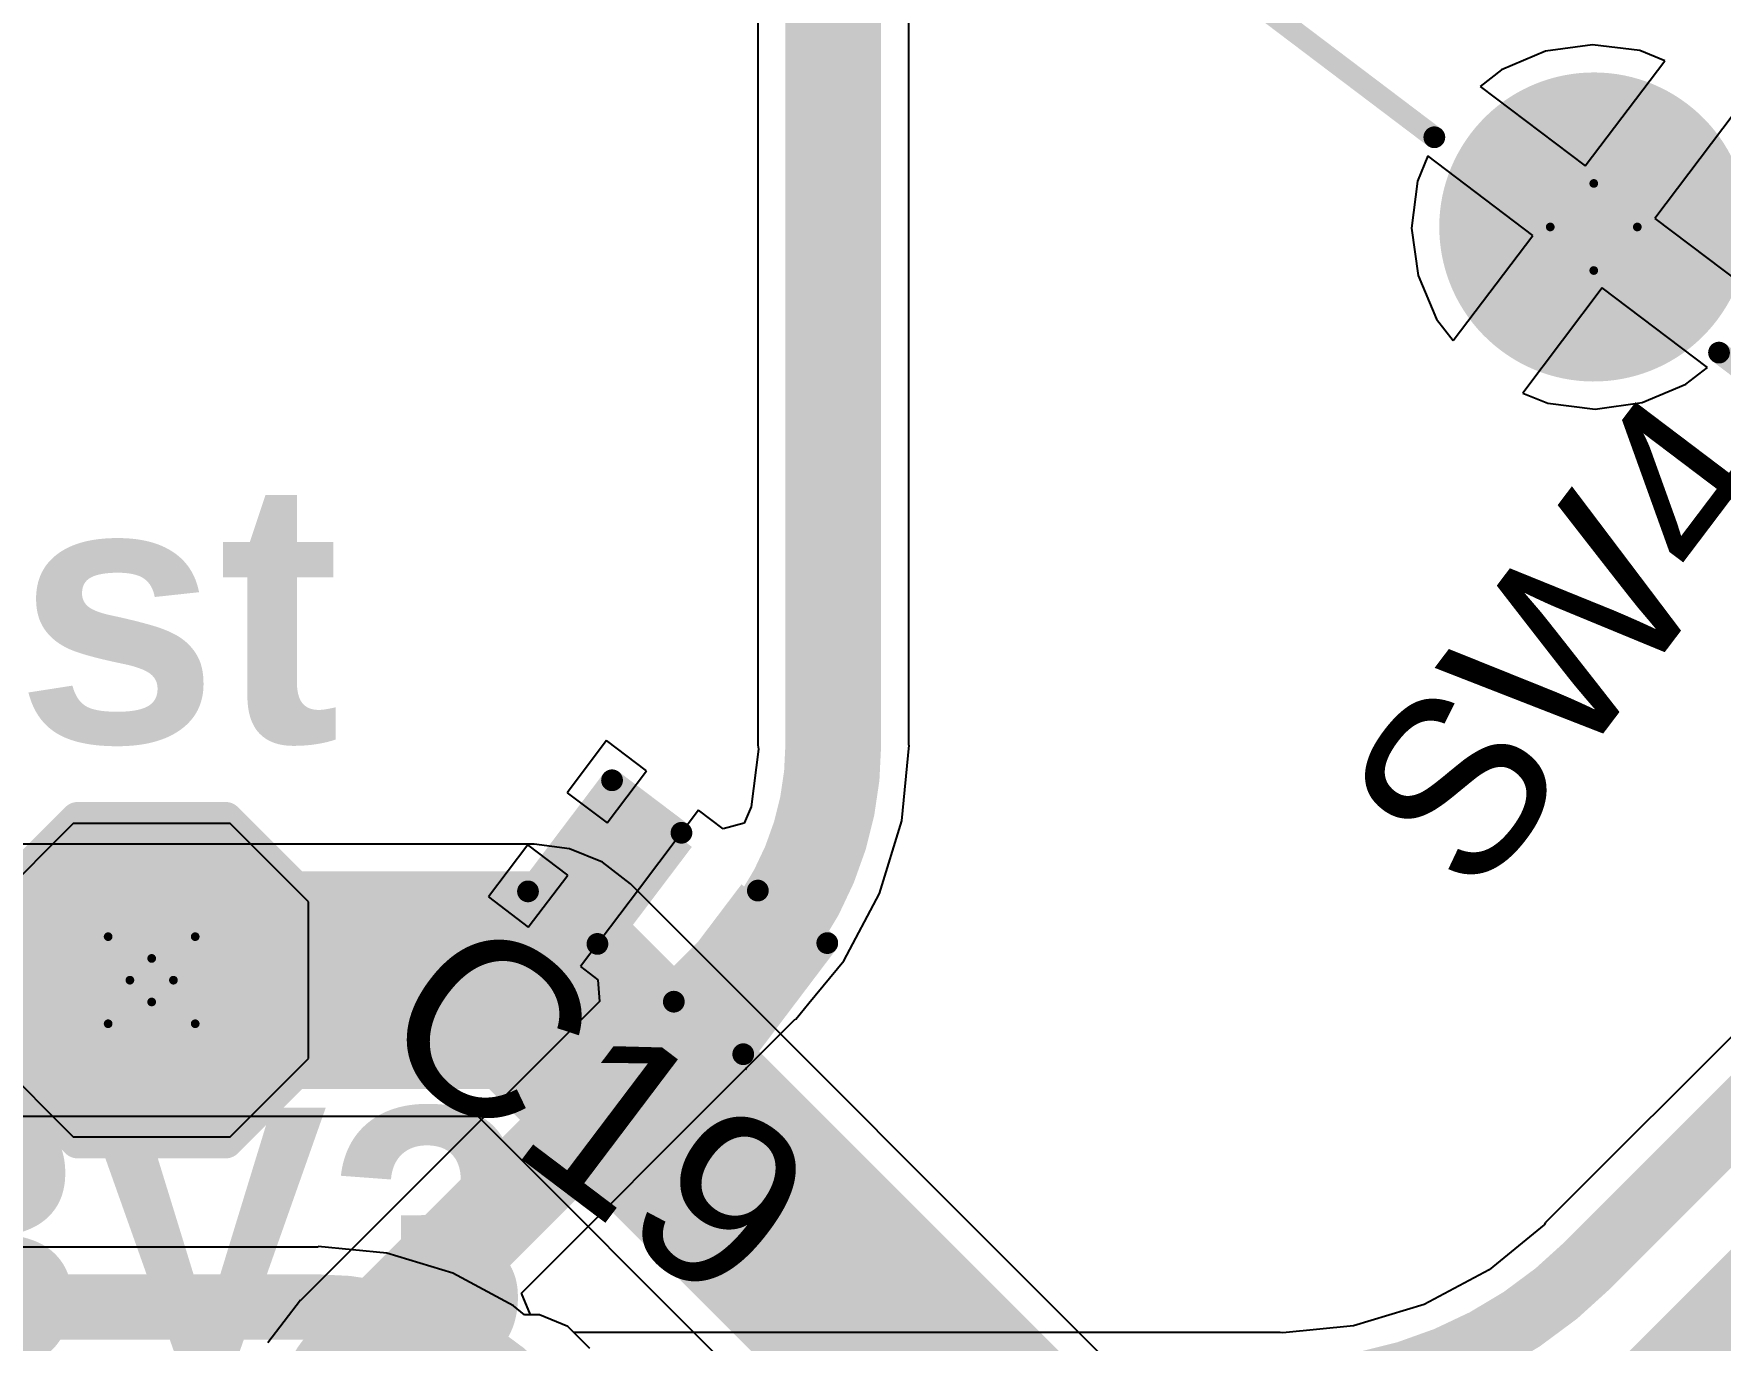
# Model space of a CAD drawing. Header units: inches. Extents: x -5 to 426, y -53 to 116.
# Drawn here: x 38.13 to 47.97, y -3.75 to 3.87 of the extents above; entities that cross this region are included whole.
import ezdxf

# ---------------------------------------------------------------- set-up
doc = ezdxf.new("R2010")
doc.units = ezdxf.units.IN
for name, color, linetype in [('Board Outline', 216, 'Continuous'), ('Bottom Layer', 5, 'Continuous'), ('Bottom Solder', 6, 'Continuous'), ('Drill Drawing', 1, 'Continuous'), ('Multi-Layer', 9, 'Continuous'), ('Pad Holes', 156, 'Continuous'), ('Top Layer', 1, 'Continuous'), ('Top Overlay', 2, 'Continuous'), ('Top Paste', 8, 'Continuous'), ('Top Solder', 216, 'Continuous'), ('Via Holes', 16, 'Continuous')]:
    doc.layers.add(name, color=color, linetype=linetype)
doc.styles.add('Arial', font='', dxfattribs={"height": 0.2})
doc.styles.add('Arial_Bold', font='', dxfattribs={"height": 0.2})
doc.styles.get('Arial').set_extended_font_data('Arial')
doc.styles.get('Arial_Bold').set_extended_font_data('Arial', bold=True)

# ---------------------------------------------------------------- blocks, each defined once
blk = doc.blocks.new('TS_1087E_B3D2_17')
at = {"layer": 'Bottom Layer'}
h = blk.add_hatch(color=5, dxfattribs=at)
edge = h.paths.add_edge_path()
edge.add_arc((-1.05, 3.2), 0.9, 0, 360)
h = blk.add_hatch(color=5, dxfattribs=at)
edge = h.paths.add_edge_path()
edge.add_arc((1.05, 2.15), 0.8, 0, 360)
h = blk.add_hatch(color=5, dxfattribs=at)
edge = h.paths.add_edge_path()
edge.add_arc((1.05, -2.15), 0.8, 0, 360)
h = blk.add_hatch(color=5, dxfattribs=at)
edge = h.paths.add_edge_path()
edge.add_arc((-1.05, -3.2), 0.9, 0, 360)
at = {"layer": 'Bottom Solder'}
h = blk.add_hatch(color=6, dxfattribs=at)
edge = h.paths.add_edge_path()
edge.add_arc((-1.05, 3.2), 1.0016, 0, 360)
h = blk.add_hatch(color=6, dxfattribs=at)
edge = h.paths.add_edge_path()
edge.add_arc((1.05, 2.15), 0.9016, 0, 360)
h = blk.add_hatch(color=6, dxfattribs=at)
edge = h.paths.add_edge_path()
edge.add_arc((1.05, -2.15), 0.9016, 0, 360)
h = blk.add_hatch(color=6, dxfattribs=at)
edge = h.paths.add_edge_path()
edge.add_arc((-1.05, -3.2), 1.0016, 0, 360)
at = {"layer": 'Multi-Layer'}
h = blk.add_hatch(color=9, dxfattribs=at)
edge = h.paths.add_edge_path()
edge.add_arc((-1.05, 3.2), 0.9, 0, 360)
h = blk.add_hatch(color=9, dxfattribs=at)
edge = h.paths.add_edge_path()
edge.add_arc((1.05, 2.15), 0.8, 0, 360)
h = blk.add_hatch(color=9, dxfattribs=at)
edge = h.paths.add_edge_path()
edge.add_arc((1.05, -2.15), 0.8, 0, 360)
h = blk.add_hatch(color=9, dxfattribs=at)
edge = h.paths.add_edge_path()
edge.add_arc((-1.05, -3.2), 0.9, 0, 360)
at = {"layer": 'Pad Holes'}
h = blk.add_hatch(color=7, dxfattribs=at)
edge = h.paths.add_edge_path()
edge.add_arc((-1.05, 3.2), 0.5, 0, 360)
h = blk.add_hatch(color=7, dxfattribs=at)
edge = h.paths.add_edge_path()
edge.add_arc((1.05, 2.15), 0.45, 0, 360)
h = blk.add_hatch(color=7, dxfattribs=at)
edge = h.paths.add_edge_path()
edge.add_arc((1.05, -2.15), 0.45, 0, 360)
h = blk.add_hatch(color=7, dxfattribs=at)
edge = h.paths.add_edge_path()
edge.add_arc((-1.05, -3.2), 0.5, 0, 360)
at = {"layer": 'Top Layer'}
h = blk.add_hatch(color=1, dxfattribs=at)
edge = h.paths.add_edge_path()
edge.add_arc((-1.05, 3.2), 0.9, 0, 360)
h = blk.add_hatch(color=1, dxfattribs=at)
edge = h.paths.add_edge_path()
edge.add_arc((1.05, 2.15), 0.8, 0, 360)
h = blk.add_hatch(color=1, dxfattribs=at)
edge = h.paths.add_edge_path()
edge.add_arc((1.05, -2.15), 0.8, 0, 360)
h = blk.add_hatch(color=1, dxfattribs=at)
edge = h.paths.add_edge_path()
edge.add_arc((-1.05, -3.2), 0.9, 0, 360)
at = {"layer": 'Top Solder'}
h = blk.add_hatch(color=216, dxfattribs=at)
edge = h.paths.add_edge_path()
edge.add_arc((-1.05, 3.2), 1.0016, 0, 360)
h = blk.add_hatch(color=216, dxfattribs=at)
edge = h.paths.add_edge_path()
edge.add_arc((1.05, 2.15), 0.9016, 0, 360)
h = blk.add_hatch(color=216, dxfattribs=at)
edge = h.paths.add_edge_path()
edge.add_arc((1.05, -2.15), 0.9016, 0, 360)
h = blk.add_hatch(color=216, dxfattribs=at)
edge = h.paths.add_edge_path()
edge.add_arc((-1.05, -3.2), 1.0016, 0, 360)
at = {"layer": 'Top Overlay'}
for points in [[(1.1938, 3.937, 0.127, 0.127, 0), (0.2032, 3.937, 0.127, 0.127, 0)], [(1.1938, 3.175, 0.127, 0.127, 0), (1.1938, 3.937, 0.127, 0.127, 0)], [(-1.5748, -1.8542, 0.127, 0.127, 0), (-1.5748, 1.9304, 0.127, 0.127, 0)], [(-2.0066, -1.0922, 0.127, 0.127, 0), (-2.0066, 1.1684, 0.127, 0.127, 0)], [(-1.5794, 1.1684, 0.127, 0.127, 0), (-2.0066, 1.1684, 0.127, 0.127, 0)], [(-1.5748, 1.1638, 0.127, 0.127, 0), (-1.5794, 1.1684, 0.127, 0.127, 0)], [(1.1938, -0.9906, 0.127, 0.127, 0), (1.1938, 1.0922, 0.127, 0.127, 0)], [(-1.5794, -1.0922, 0.127, 0.127, 0), (-2.0066, -1.0922, 0.127, 0.127, 0)], [(1.1938, -3.937, 0.127, 0.127, 0), (1.1938, -3.175, 0.127, 0.127, 0)], [(1.1938, -3.937, 0.127, 0.127, 0), (0.2032, -3.937, 0.127, 0.127, 0)]]:
    blk.add_lwpolyline(points, format="xyseb", dxfattribs=at)
for points in [[(0.1714, 3.937, 0.0635, 0.0635, 1), (0.2349, 3.937, 0.0635, 0.0635, 1)], [(1.1621, 3.937, 0.0635, 0.0635, 1), (1.2255, 3.937, 0.0635, 0.0635, 1)], [(1.1621, 3.937, 0.0635, 0.0635, 1), (1.2255, 3.937, 0.0635, 0.0635, 1)], [(1.1621, 3.175, 0.0635, 0.0635, 1), (1.2255, 3.175, 0.0635, 0.0635, 1)], [(-1.6065, 1.9304, 0.0635, 0.0635, 1), (-1.5431, 1.9304, 0.0635, 0.0635, 1)], [(-2.0383, 1.1684, 0.0635, 0.0635, 1), (-1.9748, 1.1684, 0.0635, 0.0635, 1)], [(-2.0383, 1.1684, 0.0635, 0.0635, 1), (-1.9748, 1.1684, 0.0635, 0.0635, 1)], [(-1.6111, 1.1684, 0.0635, 0.0635, 1), (-1.5476, 1.1684, 0.0635, 0.0635, 1)], [(-1.6111, 1.1684, 0.0635, 0.0635, 1), (-1.5476, 1.1684, 0.0635, 0.0635, 1)], [(-1.6065, 1.1638, 0.0635, 0.0635, 1), (-1.5431, 1.1638, 0.0635, 0.0635, 1)], [(1.1621, 1.0922, 0.0635, 0.0635, 1), (1.2255, 1.0922, 0.0635, 0.0635, 1)], [(1.162, -0.9906, 0.0635, 0.0635, 1), (1.2255, -0.9906, 0.0635, 0.0635, 1)], [(-2.0383, -1.0922, 0.0635, 0.0635, 1), (-1.9748, -1.0922, 0.0635, 0.0635, 1)], [(-2.0383, -1.0922, 0.0635, 0.0635, 1), (-1.9748, -1.0922, 0.0635, 0.0635, 1)], [(-1.6111, -1.0922, 0.0635, 0.0635, 1), (-1.5476, -1.0922, 0.0635, 0.0635, 1)], [(-1.6065, -1.8542, 0.0635, 0.0635, 1), (-1.5431, -1.8542, 0.0635, 0.0635, 1)], [(1.1621, -3.175, 0.0635, 0.0635, 1), (1.2255, -3.175, 0.0635, 0.0635, 1)], [(0.1714, -3.937, 0.0635, 0.0635, 1), (0.2349, -3.937, 0.0635, 0.0635, 1)], [(1.1621, -3.937, 0.0635, 0.0635, 1), (1.2255, -3.937, 0.0635, 0.0635, 1)], [(1.1621, -3.937, 0.0635, 0.0635, 1), (1.2255, -3.937, 0.0635, 0.0635, 1)]]:
    blk.add_lwpolyline(points, format="xyseb", close=True, dxfattribs=at)
blk = doc.blocks.new('T__________57')
at = {"layer": 'Top Layer'}
blk.add_hatch(color=1, dxfattribs=at).paths.add_polyline_path([(0.381, 0.762), (-0.381, 0.762), (-0.762, 0.381), (-0.762, -0.381), (-0.381, -0.762), (0.381, -0.762), (0.762, -0.381), (0.762, 0.381)])
at = {"layer": 'Top Paste'}
blk.add_hatch(color=8, dxfattribs=at).paths.add_polyline_path([(0.381, 0.762), (-0.381, 0.762), (-0.762, 0.381), (-0.762, -0.381), (-0.381, -0.762), (0.381, -0.762), (0.762, -0.381), (0.762, 0.381)])
at = {"layer": 'Top Solder'}
blk.add_hatch(color=216, dxfattribs=at).paths.add_polyline_path([(0.4318, 0.8636), (-0.4318, 0.8636), (-0.8636, 0.4318), (-0.8636, -0.4318), (-0.4318, -0.8636), (0.4318, -0.8636), (0.8636, -0.4318), (0.8636, 0.4318)])
at = {"layer": 'Top Overlay'}
for points in [[(-0.9398, 0.4318, 0.2, 0.2, 0), (-0.4318, 0.9398, 0.2, 0.2, 0)], [(0.4318, 0.9398, 0.2, 0.2, 0), (-0.4318, 0.9398, 0.2, 0.2, 0)], [(0.4318, 0.9398, 0.2, 0.2, 0), (-0.4318, 0.9398, 0.2, 0.2, 0)], [(0.9398, 0.4318, 0.2, 0.2, 0), (0.4318, 0.9398, 0.2, 0.2, 0)], [(-0.9398, -0.4318, 0.2, 0.2, 0), (-0.9398, 0.4318, 0.2, 0.2, 0)], [(0.9398, -0.4318, 0.2, 0.2, 0), (0.9398, 0.4318, 0.2, 0.2, 0)], [(-0.4318, -0.9398, 0.2, 0.2, 0), (-0.9398, -0.4318, 0.2, 0.2, 0)], [(0.4318, -0.9398, 0.2, 0.2, 0), (0.9398, -0.4318, 0.2, 0.2, 0)], [(0.4318, -0.9398, 0.2, 0.2, 0), (-0.4318, -0.9398, 0.2, 0.2, 0)], [(0.4318, -0.9398, 0.2, 0.2, 0), (-0.4318, -0.9398, 0.2, 0.2, 0)]]:
    blk.add_lwpolyline(points, format="xyseb", dxfattribs=at)
for points in [[(-0.4818, 0.9398, 0.1, 0.1, 1), (-0.3818, 0.9398, 0.1, 0.1, 1)], [(-0.4818, 0.9398, 0.1, 0.1, 1), (-0.3818, 0.9398, 0.1, 0.1, 1)], [(-0.4818, 0.9398, 0.1, 0.1, 1), (-0.3818, 0.9398, 0.1, 0.1, 1)], [(0.3818, 0.9398, 0.1, 0.1, 1), (0.4818, 0.9398, 0.1, 0.1, 1)], [(0.3818, 0.9398, 0.1, 0.1, 1), (0.4818, 0.9398, 0.1, 0.1, 1)], [(0.3818, 0.9398, 0.1, 0.1, 1), (0.4818, 0.9398, 0.1, 0.1, 1)], [(-0.9898, 0.4318, 0.1, 0.1, 1), (-0.8898, 0.4318, 0.1, 0.1, 1)], [(-0.9898, 0.4318, 0.1, 0.1, 1), (-0.8898, 0.4318, 0.1, 0.1, 1)], [(0.8898, 0.4318, 0.1, 0.1, 1), (0.9898, 0.4318, 0.1, 0.1, 1)], [(0.8898, 0.4318, 0.1, 0.1, 1), (0.9898, 0.4318, 0.1, 0.1, 1)], [(-0.9898, -0.4318, 0.1, 0.1, 1), (-0.8898, -0.4318, 0.1, 0.1, 1)], [(-0.9898, -0.4318, 0.1, 0.1, 1), (-0.8898, -0.4318, 0.1, 0.1, 1)], [(0.8898, -0.4318, 0.1, 0.1, 1), (0.9898, -0.4318, 0.1, 0.1, 1)], [(0.8898, -0.4318, 0.1, 0.1, 1), (0.9898, -0.4318, 0.1, 0.1, 1)], [(-0.4818, -0.9398, 0.1, 0.1, 1), (-0.3818, -0.9398, 0.1, 0.1, 1)], [(-0.4818, -0.9398, 0.1, 0.1, 1), (-0.3818, -0.9398, 0.1, 0.1, 1)], [(-0.4818, -0.9398, 0.1, 0.1, 1), (-0.3818, -0.9398, 0.1, 0.1, 1)], [(0.3818, -0.9398, 0.1, 0.1, 1), (0.4818, -0.9398, 0.1, 0.1, 1)], [(0.3818, -0.9398, 0.1, 0.1, 1), (0.4818, -0.9398, 0.1, 0.1, 1)], [(0.3818, -0.9398, 0.1, 0.1, 1), (0.4818, -0.9398, 0.1, 0.1, 1)]]:
    blk.add_lwpolyline(points, format="xyseb", close=True, dxfattribs=at)
blk = doc.blocks.new('C___0402_102')
at = {"layer": 'Top Layer'}
for points in [[(-0.6985, -0.3175), (-0.6985, 0.3175), (-0.2413, 0.3175), (-0.2413, -0.3175)], [(0.2413, -0.3175), (0.2413, 0.3175), (0.6985, 0.3175), (0.6985, -0.3175)]]:
    blk.add_hatch(color=1, dxfattribs=at).paths.add_polyline_path(points)
at = {"layer": 'Top Paste'}
for points in [[(-0.6985, -0.3175), (-0.6985, 0.3175), (-0.2413, 0.3175), (-0.2413, -0.3175)], [(0.2413, -0.3175), (0.2413, 0.3175), (0.6985, 0.3175), (0.6985, -0.3175)]]:
    blk.add_hatch(color=8, dxfattribs=at).paths.add_polyline_path(points)
at = {"layer": 'Top Solder'}
for points in [[(-0.7585, -0.3775), (-0.7585, 0.3775), (-0.1813, 0.3775), (-0.1813, -0.3775)], [(0.1813, -0.3775), (0.1813, 0.3775), (0.7585, 0.3775), (0.7585, -0.3775)]]:
    blk.add_hatch(color=216, dxfattribs=at).paths.add_polyline_path(points)
at = {"layer": 'Top Overlay'}
for points in [[(-0.7874, 0.4064, 0.127, 0.127, 0), (-0.7874, -0.4064, 0.127, 0.127, 0)], [(-0.2794, 0.4064, 0.127, 0.127, 0), (-0.7874, 0.4064, 0.127, 0.127, 0)], [(0.7874, 0.4064, 0.127, 0.127, 0), (0.2794, 0.4064, 0.127, 0.127, 0)], [(0.7874, 0.4064, 0.127, 0.127, 0), (0.7874, -0.4064, 0.127, 0.127, 0)], [(-0.2794, -0.4064, 0.127, 0.127, 0), (-0.7874, -0.4064, 0.127, 0.127, 0)], [(0.7874, -0.4064, 0.127, 0.127, 0), (0.2794, -0.4064, 0.127, 0.127, 0)]]:
    blk.add_lwpolyline(points, format="xyseb", dxfattribs=at)
for points in [[(-0.8191, 0.4064, 0.0635, 0.0635, 1), (-0.7556, 0.4064, 0.0635, 0.0635, 1)], [(-0.8191, 0.4064, 0.0635, 0.0635, 1), (-0.7556, 0.4064, 0.0635, 0.0635, 1)], [(-0.3111, 0.4064, 0.0635, 0.0635, 1), (-0.2477, 0.4064, 0.0635, 0.0635, 1)], [(0.2477, 0.4064, 0.0635, 0.0635, 1), (0.3111, 0.4064, 0.0635, 0.0635, 1)], [(0.7557, 0.4064, 0.0635, 0.0635, 1), (0.8192, 0.4064, 0.0635, 0.0635, 1)], [(0.7557, 0.4064, 0.0635, 0.0635, 1), (0.8192, 0.4064, 0.0635, 0.0635, 1)], [(-0.8192, -0.4064, 0.0635, 0.0635, 1), (-0.7557, -0.4064, 0.0635, 0.0635, 1)], [(-0.8192, -0.4064, 0.0635, 0.0635, 1), (-0.7557, -0.4064, 0.0635, 0.0635, 1)], [(-0.3111, -0.4064, 0.0635, 0.0635, 1), (-0.2477, -0.4064, 0.0635, 0.0635, 1)], [(0.2477, -0.4064, 0.0635, 0.0635, 1), (0.3111, -0.4064, 0.0635, 0.0635, 1)], [(0.7556, -0.4064, 0.0635, 0.0635, 1), (0.8191, -0.4064, 0.0635, 0.0635, 1)], [(0.7556, -0.4064, 0.0635, 0.0635, 1), (0.8191, -0.4064, 0.0635, 0.0635, 1)]]:
    blk.add_lwpolyline(points, format="xyseb", close=True, dxfattribs=at)

msp = doc.modelspace()

# ---------------------------------------------------------------- hatches: boundary and pattern name
at = {"layer": 'Bottom Layer'}
h = msp.add_hatch(color=5, dxfattribs=at)
edge = h.paths.add_edge_path()
edge.add_arc((38.8183, -1.6522), 0.3, 0, 360)
at = {"layer": 'Top Layer'}
h = msp.add_hatch(color=1, dxfattribs=at)
edge = h.paths.add_edge_path()
edge.add_arc((38.8183, -1.6522), 0.3, 0, 360)
at = {"layer": 'Via Holes'}
h = msp.add_hatch(color=7, dxfattribs=at)
edge = h.paths.add_edge_path()
edge.add_arc((38.8183, -1.6522), 0.15, 0, 360)

# ---------------------------------------------------------------- linework, layer by layer
at = {"layer": 'Board Outline'}
msp.add_lwpolyline([(49.7725, 6.3481, 0.254, 0.254, -1.144567), (-0.2979, -38.4414, 0.254, 0.254, 0)], format="xyseb", dxfattribs=at)
at = {"layer": 'Bottom Layer'}
for p, q in [((46.9509, 3.7674), (46.6953, 3.6594)), ((47.2258, 3.8055), (46.9509, 3.7674)), ((47.5012, 3.7712), (47.2258, 3.8055)), ((47.6478, 3.7117), (47.5012, 3.7712)), ((46.6953, 3.6594), (46.5704, 3.5622)), ((47.1839, 3.0982), (47.6478, 3.7117)), ((46.5704, 3.5622), (47.1839, 3.0982)), ((48.053, 3.4052), (47.589, 2.7918)), ((46.264, 3.157), (46.2045, 3.0104)), ((46.8774, 2.6931), (46.264, 3.157)), ((46.2045, 3.0104), (46.1702, 2.735)), ((47.589, 2.7918), (48.2025, 2.3279)), ((46.1702, 2.735), (46.2083, 2.4601)), ((46.4135, 2.0796), (46.8774, 2.6931)), ((46.2083, 2.4601), (46.3163, 2.2045)), ((47.2826, 2.3866), (46.8187, 1.7732)), ((47.8961, 1.9227), (47.2826, 2.3866)), ((46.3163, 2.2045), (46.4135, 2.0796)), ((47.7712, 1.8255), (47.8961, 1.9227)), ((46.8187, 1.7732), (46.9653, 1.7137)), ((47.5155, 1.7175), (47.7712, 1.8255)), ((46.9653, 1.7137), (47.2407, 1.6794)), ((47.2407, 1.6794), (47.5155, 1.7175)), ((41.051, -0.858), (27.9325, -0.858)), ((41.2565, -0.8851), (41.051, -0.858)), ((41.051, -0.858), (41.051, -0.858)), ((41.4481, -0.9644), (41.2565, -0.8851)), ((41.6126, -1.0906), (41.4481, -0.9644)), ((47.5125, -6.9906), (41.6126, -1.0906)), ((30.6019, -2.4464), (40.722, -2.4464)), ((40.722, -2.4464), (46.1568, -7.8811)), ((39.7896, -3.2093), (30.5633, -3.2093)), ((40.1899, -3.2456), (39.7896, -3.2061)), ((39.7896, -3.2061), (39.7896, -3.2093)), ((40.5749, -3.3624), (40.1899, -3.2456)), ((40.9297, -3.552), (40.5749, -3.3624)), ((40.9934, -3.6043), (40.9297, -3.552)), ((41.0812, -3.6043), (40.9934, -3.6043)), ((41.2475, -3.6731), (41.0812, -3.6043)), ((41.3747, -3.8004), (41.2475, -3.6731))]:
    msp.add_line(p, q, dxfattribs=at)
for points in [[(27.9325, -1.6522, 1.27, 1.27, 0), (38.8183, -1.6522, 1.27, 1.27, 0)], [(38.8183, -1.6522, 1.27, 1.27, 0), (41.051, -1.6522, 1.27, 1.27, 0)], [(41.051, -1.6522, 1.27, 1.27, 0), (46.9509, -7.5521, 1.27, 1.27, 0)], [(29.9697, -3.5589, 0.381, 0.381, 0), (39.7896, -3.5589, 0.381, 0.381, 0)], [(39.7896, -3.5589, 0.381, 0.381, -0.198912), (40.9912, -4.0567, 0.381, 0.381, 0)]]:
    msp.add_lwpolyline(points, format="xyseb", dxfattribs=at)
for points in [[(38.5008, -1.6522, 0.635, 0.635, 1), (39.1358, -1.6522, 0.635, 0.635, 1)], [(38.5008, -1.6522, 0.635, 0.635, 1), (39.1358, -1.6522, 0.635, 0.635, 1)], [(40.7335, -1.6522, 0.635, 0.635, 1), (41.3685, -1.6522, 0.635, 0.635, 1)], [(40.7335, -1.6522, 0.635, 0.635, 1), (41.3685, -1.6522, 0.635, 0.635, 1)], [(39.6943, -3.5589, 0.1905, 0.1905, 1), (39.8848, -3.5589, 0.1905, 0.1905, 1)], [(39.6943, -3.5589, 0.1905, 0.1905, 1), (39.8848, -3.5589, 0.1905, 0.1905, 1)]]:
    msp.add_lwpolyline(points, format="xyseb", close=True, dxfattribs=at)
at = {"layer": 'Drill Drawing'}
for points in [[(46.9792, 2.7424, 0.0508, 0.0508, 0), (47.2332, 2.9964, 0.0508, 0.0508, 0)], [(47.2332, 2.9964, 0.0508, 0.0508, 0), (47.4872, 2.7424, 0.0508, 0.0508, 0)], [(46.9792, 2.7424, 0.0508, 0.0508, 0), (47.2332, 2.4884, 0.0508, 0.0508, 0)], [(47.2332, 2.4884, 0.0508, 0.0508, 0), (47.4872, 2.7424, 0.0508, 0.0508, 0)], [(38.5643, -1.3982, 0.0508, 0.0508, 0), (38.8183, -1.5252, 0.0508, 0.0508, 0)], [(38.5643, -1.3982, 0.0508, 0.0508, 0), (38.6913, -1.6522, 0.0508, 0.0508, 0)], [(38.8183, -1.5252, 0.0508, 0.0508, 0), (39.0723, -1.3982, 0.0508, 0.0508, 0)], [(38.9453, -1.6522, 0.0508, 0.0508, 0), (39.0723, -1.3982, 0.0508, 0.0508, 0)], [(38.5643, -1.9062, 0.0508, 0.0508, 0), (38.6913, -1.6522, 0.0508, 0.0508, 0)], [(38.9453, -1.6522, 0.0508, 0.0508, 0), (39.0723, -1.9062, 0.0508, 0.0508, 0)], [(38.5643, -1.9062, 0.0508, 0.0508, 0), (38.8183, -1.7792, 0.0508, 0.0508, 0)], [(38.8183, -1.7792, 0.0508, 0.0508, 0), (39.0723, -1.9062, 0.0508, 0.0508, 0)]]:
    msp.add_lwpolyline(points, format="xyseb", dxfattribs=at)
for points in [[(47.2205, 2.9964, 0.0254, 0.0254, 1), (47.2459, 2.9964, 0.0254, 0.0254, 1)], [(47.2205, 2.9964, 0.0254, 0.0254, 1), (47.2459, 2.9964, 0.0254, 0.0254, 1)], [(46.9665, 2.7424, 0.0254, 0.0254, 1), (46.9919, 2.7424, 0.0254, 0.0254, 1)], [(46.9665, 2.7424, 0.0254, 0.0254, 1), (46.9919, 2.7424, 0.0254, 0.0254, 1)], [(47.4745, 2.7424, 0.0254, 0.0254, 1), (47.4999, 2.7424, 0.0254, 0.0254, 1)], [(47.4745, 2.7424, 0.0254, 0.0254, 1), (47.4999, 2.7424, 0.0254, 0.0254, 1)], [(47.2205, 2.4884, 0.0254, 0.0254, 1), (47.2459, 2.4884, 0.0254, 0.0254, 1)], [(47.2205, 2.4884, 0.0254, 0.0254, 1), (47.2459, 2.4884, 0.0254, 0.0254, 1)], [(38.5516, -1.3982, 0.0254, 0.0254, 1), (38.577, -1.3982, 0.0254, 0.0254, 1)], [(38.5516, -1.3982, 0.0254, 0.0254, 1), (38.577, -1.3982, 0.0254, 0.0254, 1)], [(39.0596, -1.3982, 0.0254, 0.0254, 1), (39.085, -1.3982, 0.0254, 0.0254, 1)], [(39.0596, -1.3982, 0.0254, 0.0254, 1), (39.085, -1.3982, 0.0254, 0.0254, 1)], [(38.8056, -1.5252, 0.0254, 0.0254, 1), (38.831, -1.5252, 0.0254, 0.0254, 1)], [(38.8056, -1.5252, 0.0254, 0.0254, 1), (38.831, -1.5252, 0.0254, 0.0254, 1)], [(38.6786, -1.6522, 0.0254, 0.0254, 1), (38.704, -1.6522, 0.0254, 0.0254, 1)], [(38.6786, -1.6522, 0.0254, 0.0254, 1), (38.704, -1.6522, 0.0254, 0.0254, 1)], [(38.9326, -1.6522, 0.0254, 0.0254, 1), (38.958, -1.6522, 0.0254, 0.0254, 1)], [(38.9326, -1.6522, 0.0254, 0.0254, 1), (38.958, -1.6522, 0.0254, 0.0254, 1)], [(38.8056, -1.7792, 0.0254, 0.0254, 1), (38.831, -1.7792, 0.0254, 0.0254, 1)], [(38.8056, -1.7792, 0.0254, 0.0254, 1), (38.831, -1.7792, 0.0254, 0.0254, 1)], [(38.5516, -1.9062, 0.0254, 0.0254, 1), (38.577, -1.9062, 0.0254, 0.0254, 1)], [(38.5516, -1.9062, 0.0254, 0.0254, 1), (38.577, -1.9062, 0.0254, 0.0254, 1)], [(39.0596, -1.9062, 0.0254, 0.0254, 1), (39.085, -1.9062, 0.0254, 0.0254, 1)], [(39.0596, -1.9062, 0.0254, 0.0254, 1), (39.085, -1.9062, 0.0254, 0.0254, 1)]]:
    msp.add_lwpolyline(points, format="xyseb", close=True, dxfattribs=at)
at = {"layer": 'Top Layer'}
for p, q in [((42.3552, 4.1757), (42.3552, -0.2808)), ((43.2357, -0.2808), (43.2357, 4.1757)), ((46.9509, 3.7674), (46.6953, 3.6594)), ((47.2258, 3.8055), (46.9509, 3.7674)), ((47.5012, 3.7712), (47.2258, 3.8055)), ((47.6478, 3.7117), (47.5012, 3.7712)), ((46.6953, 3.6594), (46.5704, 3.5622)), ((47.1839, 3.0982), (47.6478, 3.7117)), ((46.5704, 3.5622), (47.1839, 3.0982)), ((48.053, 3.4052), (47.589, 2.7918)), ((46.264, 3.157), (46.2045, 3.0104)), ((46.8774, 2.6931), (46.264, 3.157)), ((46.2045, 3.0104), (46.1702, 2.735)), ((47.589, 2.7918), (48.2025, 2.3279)), ((46.1702, 2.735), (46.2083, 2.4601)), ((46.4135, 2.0796), (46.8774, 2.6931)), ((46.2083, 2.4601), (46.3163, 2.2045)), ((47.2826, 2.3866), (46.8187, 1.7732)), ((47.8961, 1.9227), (47.2826, 2.3866)), ((46.3163, 2.2045), (46.4135, 2.0796)), ((47.7712, 1.8255), (47.8961, 1.9227)), ((46.8187, 1.7732), (46.9653, 1.7137)), ((47.5155, 1.7175), (47.7712, 1.8255)), ((46.9653, 1.7137), (47.2407, 1.6794)), ((47.2407, 1.6794), (47.5155, 1.7175)), ((41.4724, -0.2546), (41.2426, -0.5585)), ((41.7054, -0.4308), (41.4724, -0.2546)), ((42.3552, -0.2808), (42.3598, -0.3039)), ((43.1947, -0.7224), (43.2382, -0.2808)), ((43.2382, -0.2808), (43.2357, -0.2808)), ((42.3598, -0.3039), (42.3155, -0.6401)), ((41.4755, -0.7347), (41.7054, -0.4308)), ((41.2426, -0.5585), (41.4755, -0.7347)), ((42.0092, -0.6606), (41.6645, -1.1164)), ((42.1532, -0.7695), (42.0092, -0.6606)), ((42.3155, -0.6401), (42.2758, -0.7362)), ((38.3611, -0.7378), (37.9039, -1.195)), ((39.2755, -0.7378), (38.3611, -0.7378)), ((39.7327, -1.195), (39.2755, -0.7378)), ((42.2758, -0.7362), (42.1532, -0.7695)), ((43.0659, -1.1471), (43.1947, -0.7224)), ((41.0127, -0.8623), (40.7829, -1.1662)), ((41.2457, -1.0385), (41.0127, -0.8623)), ((41.0159, -1.3424), (41.2457, -1.0385)), ((40.7829, -1.1662), (41.0159, -1.3424)), ((41.6645, -1.1164), (41.3198, -1.5722)), ((42.8567, -1.5384), (43.0659, -1.1471)), ((39.7327, -2.1094), (39.7327, -1.195)), ((48.6021, -1.4157), (46.9524, -3.0655)), ((41.3198, -1.5722), (41.4225, -1.6499)), ((42.6536, -1.7859), (42.8567, -1.5384)), ((41.4225, -1.6499), (41.4313, -1.7766)), ((41.4313, -1.7766), (39.6876, -3.5203)), ((42.5762, -1.8802), (42.6536, -1.7859)), ((42.2901, -2.1631), (42.5734, -1.8797)), ((42.5734, -1.8797), (42.5752, -1.8814)), ((42.5752, -1.8814), (42.5762, -1.8802)), ((37.9039, -2.1094), (38.3611, -2.5666)), ((39.2755, -2.5666), (39.7327, -2.1094)), ((42.2826, -2.173), (42.2901, -2.1631)), ((40.9759, -3.4773), (42.2812, -2.172)), ((42.2812, -2.172), (42.2826, -2.173)), ((38.3611, -2.5666), (39.2755, -2.5666)), ((46.9436, -3.0786), (46.623, -3.3417)), ((46.9524, -3.0655), (46.9436, -3.0786)), ((46.623, -3.3417), (46.2435, -3.5445)), ((39.6863, -3.519), (39.4953, -3.7679)), ((39.6876, -3.5203), (39.6863, -3.519)), ((41.0285, -3.6043), (40.9759, -3.4773)), ((41.0812, -3.6043), (41.0285, -3.6043)), ((41.2475, -3.6731), (41.0812, -3.6043)), ((46.2435, -3.5445), (45.8317, -3.6694)), ((41.2814, -3.707), (41.2475, -3.6731)), ((45.4035, -3.707), (41.2814, -3.707)), ((45.4189, -3.7101), (45.4035, -3.707)), ((45.8317, -3.6694), (45.4189, -3.7101))]:
    msp.add_line(p, q, dxfattribs=at)
for points in [[(42.7955, -0.2808, 0.5588, 0.5588, 0), (42.7955, 4.1757, 0.5588, 0.5588, 0)], [(42.7955, -0.2808, 0.5588, 0.5588, -0.198731), (42.263, -1.5675, 0.5588, 0.5588, 0)], [(39.9989, -3.8316, 0.5588, 0.5588, 0), (42.2621, -1.5684, 0.5588, 0.5588, 0)], [(42.263, -1.5675, 0.5588, 0.5588, -0.000175), (42.2621, -1.5684, 0.5588, 0.5588, 0)], [(47.1996, -3.3127, 0.381, 0.381, 0), (48.8493, -1.6629, 0.381, 0.381, 0)], [(47.4543, -4.5224, 1.016, 1.016, 0), (48.4883, -3.4883, 1.016, 1.016, 0)], [(47.1996, -3.3127, 0.381, 0.381, -0.198912), (45.4035, -4.0567, 0.381, 0.381, 0)], [(39.7764, -4.3688, 0.5588, 0.5588, -0.198912), (39.9989, -3.8316, 0.5588, 0.5588, 0)]]:
    msp.add_lwpolyline(points, format="xyseb", dxfattribs=at)
for points in [[(42.6558, -0.2808, 0.2794, 0.2794, 1), (42.9352, -0.2808, 0.2794, 0.2794, 1)], [(42.6558, -0.2808, 0.2794, 0.2794, 1), (42.9352, -0.2808, 0.2794, 0.2794, 1)], [(42.1224, -1.5684, 0.2794, 0.2794, 1), (42.4018, -1.5684, 0.2794, 0.2794, 1)], [(42.1224, -1.5684, 0.2794, 0.2794, 1), (42.4018, -1.5684, 0.2794, 0.2794, 1)], [(42.1233, -1.5675, 0.2794, 0.2794, 1), (42.4027, -1.5675, 0.2794, 0.2794, 1)], [(42.1233, -1.5675, 0.2794, 0.2794, 1), (42.4027, -1.5675, 0.2794, 0.2794, 1)], [(47.1043, -3.3127, 0.1905, 0.1905, 1), (47.2948, -3.3127, 0.1905, 0.1905, 1)], [(47.1043, -3.3127, 0.1905, 0.1905, 1), (47.2948, -3.3127, 0.1905, 0.1905, 1)], [(39.8592, -3.8316, 0.2794, 0.2794, 1), (40.1386, -3.8316, 0.2794, 0.2794, 1)], [(39.8592, -3.8316, 0.2794, 0.2794, 1), (40.1386, -3.8316, 0.2794, 0.2794, 1)]]:
    msp.add_lwpolyline(points, format="xyseb", close=True, dxfattribs=at)

# ---------------------------------------------------------------- block references
for name, p, rotation in [('TS_1087E_B3D2_17', (46.1518, 4.8768), 232.9), ('C___0402_102', (41.8874, -1.2849), 142.9), ('T__________57', (38.8183, -1.6522), 270)]:
    msp.add_blockref(name, p, dxfattribs=dict(rotation=rotation))

# ---------------------------------------------------------------- texts
at = {"layer": 'Top Overlay'}
for s, height, rotation, style, p in [('SW4', 1.016, 52.9, 'Arial', (46.5399, -1.2025)), ('5V_Boost', 1.524, 360, 'Arial_Bold', (30.0986, -0.2656)), ('C19', 1.016, 322.9, 'Arial', (40.074, -2.0152)), ('3V3', 1.524, 360, 'Arial_Bold', (37.2447, -3.9204))]:
    msp.add_text(s, height=height, rotation=rotation, dxfattribs=dict(at, style=style)).set_placement(p)

doc.saveas('drawing.dxf')
